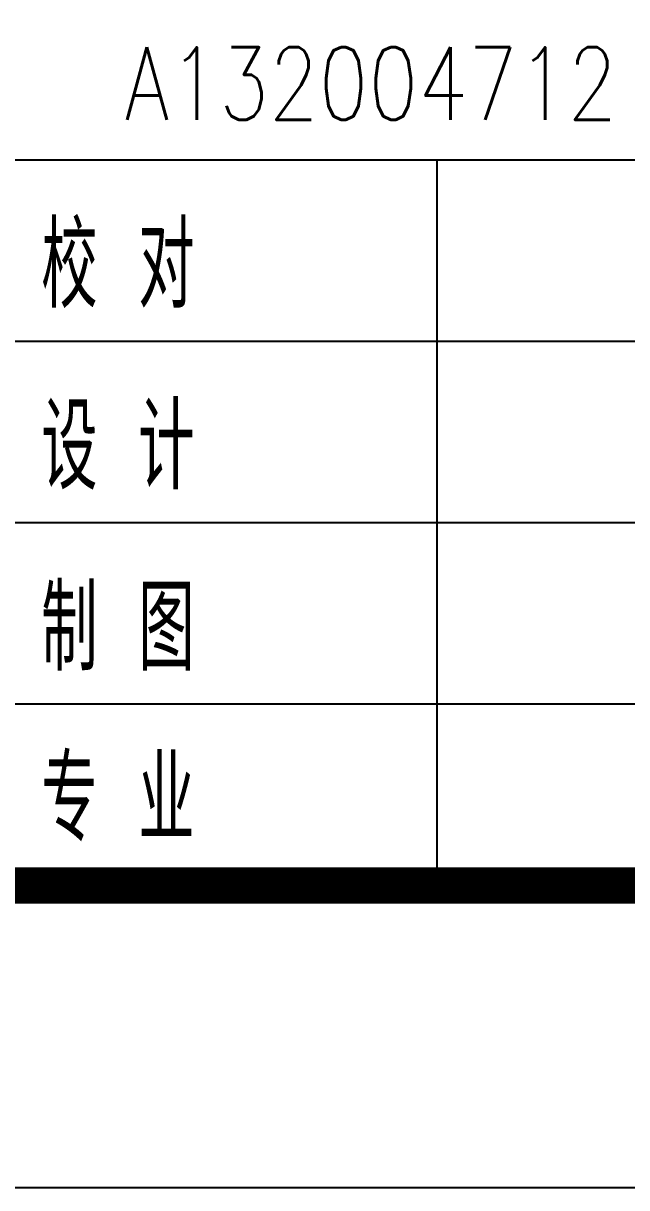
# Model space of a CAD drawing. Extents: x -2331248 to -1198620, y -977263 to -545844.
# Drawn here: x -1492370 to -1489876, y -765858 to -761042 of the extents above; entities that cross this region are included whole.
import ezdxf

# ---------------------------------------------------------------- set-up
doc = ezdxf.new("R2010")
doc.units = 0
doc.header["$LTSCALE"] = 1000
doc.header["$MEASUREMENT"] = 0
doc.layers.get('0').update_dxf_attribs({"linetype": 'CONTINUOUS'})
doc.layers.add('PUB_TITLE', color=4, linetype='CONTINUOUS')
doc.layers.add('t图框', color=222, linetype='CONTINUOUS')
doc.styles.add('_TEL_DIM', font='SIMPLEX', dxfattribs={"width": 0.8, "height": 3.5, "bigfont": 'HZTXT'})
doc.styles.add('房间名称', font='SIMPLEX', dxfattribs={"width": 0.7, "bigfont": '0HZTXT'})

# ---------------------------------------------------------------- blocks, each defined once
blk = doc.blocks.new('ASDDA')
at = {"layer": 't图框'}
for p, q in [((-273365.6, 3064018.5), (-295865.6, 3064018.5)), ((-287615.6, 3064018.5), (-287615.6, 3061618.5)), ((-283365.6, 3063418.5), (-295865.6, 3063418.5)), ((-283365.6, 3062818.5), (-295865.6, 3062818.5)), ((-283365.6, 3062218.5), (-295865.6, 3062218.5)), ((-315865.6, 3061618.4), (-273365.6, 3061618.4))]:
    blk.add_line(p, q, dxfattribs=at)
at = {"style": '房间名称', "width": 0.7}
for s, p in [('校 对', (-288923.9, 3063529.2)), ('设 计', (-288923.9, 3062929.2)), ('制 图', (-288923.9, 3062329.2)), ('专 业', (-288923.9, 3061764.5))]:
    blk.add_text(s, height=280, dxfattribs=at).set_placement(p)
at = {"layer": 't图框', "style": '_TEL_DIM', "width": 0.8}
blk.add_text('A132004712', height=240, dxfattribs=at).set_placement((-288648.6, 3064151.8))

msp = doc.modelspace()

# ---------------------------------------------------------------- linework, layer by layer
at = {"layer": 'PUB_TITLE'}
msp.add_lwpolyline([(-1576722.5, -765858.1), (-1576722.5, -691608.1), (-1471597.5, -691608.1), (-1471597.5, -765858.1)], close=True, dxfattribs=at)
at = {"layer": 'PUB_TITLE', "const_width": 150}
msp.add_lwpolyline([(-1573597.5, -692858.1), (-1472847.5, -692858.1), (-1472847.5, -764608.1), (-1573597.5, -764608.1)], close=True, dxfattribs=at)

# ---------------------------------------------------------------- block references
at = {"lineweight": -3, "xscale": 1.250016957928892, "yscale": 1.250016958278138, "zscale": 1.250016957604765}
msp.add_blockref('ASDDA', (-1131135.8, -4591683), dxfattribs=at)

doc.saveas('drawing.dxf')
